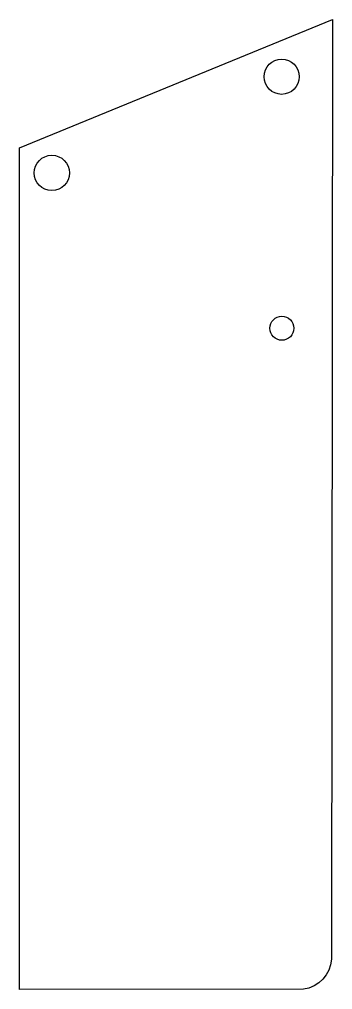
# Model space of a CAD drawing. Header units: millimetres. Extents: x 49 to 68.6, y -43.8 to 16.8.
import ezdxf

# ---------------------------------------------------------------- set-up
doc = ezdxf.new("R2010")
doc.units = ezdxf.units.MM
doc.layers.get('0').update_dxf_attribs({"linetype": 'CONTINUOUS'})

msp = doc.modelspace()

# ---------------------------------------------------------------- linework, layer by layer
msp.add_lwpolyline([(68.505, -41.855, -0.357483), (66.751, -43.745), (49.018, -43.763), (49.018, 8.814), (68.574, 16.834)], format="xyb", close=True)
for centre, radius in [((65.394, 13.253), 1.1), ((51.043, 7.246), 1.1), ((65.407, -2.456), 0.75)]:
    msp.add_circle(centre, radius)

doc.saveas('drawing.dxf')
